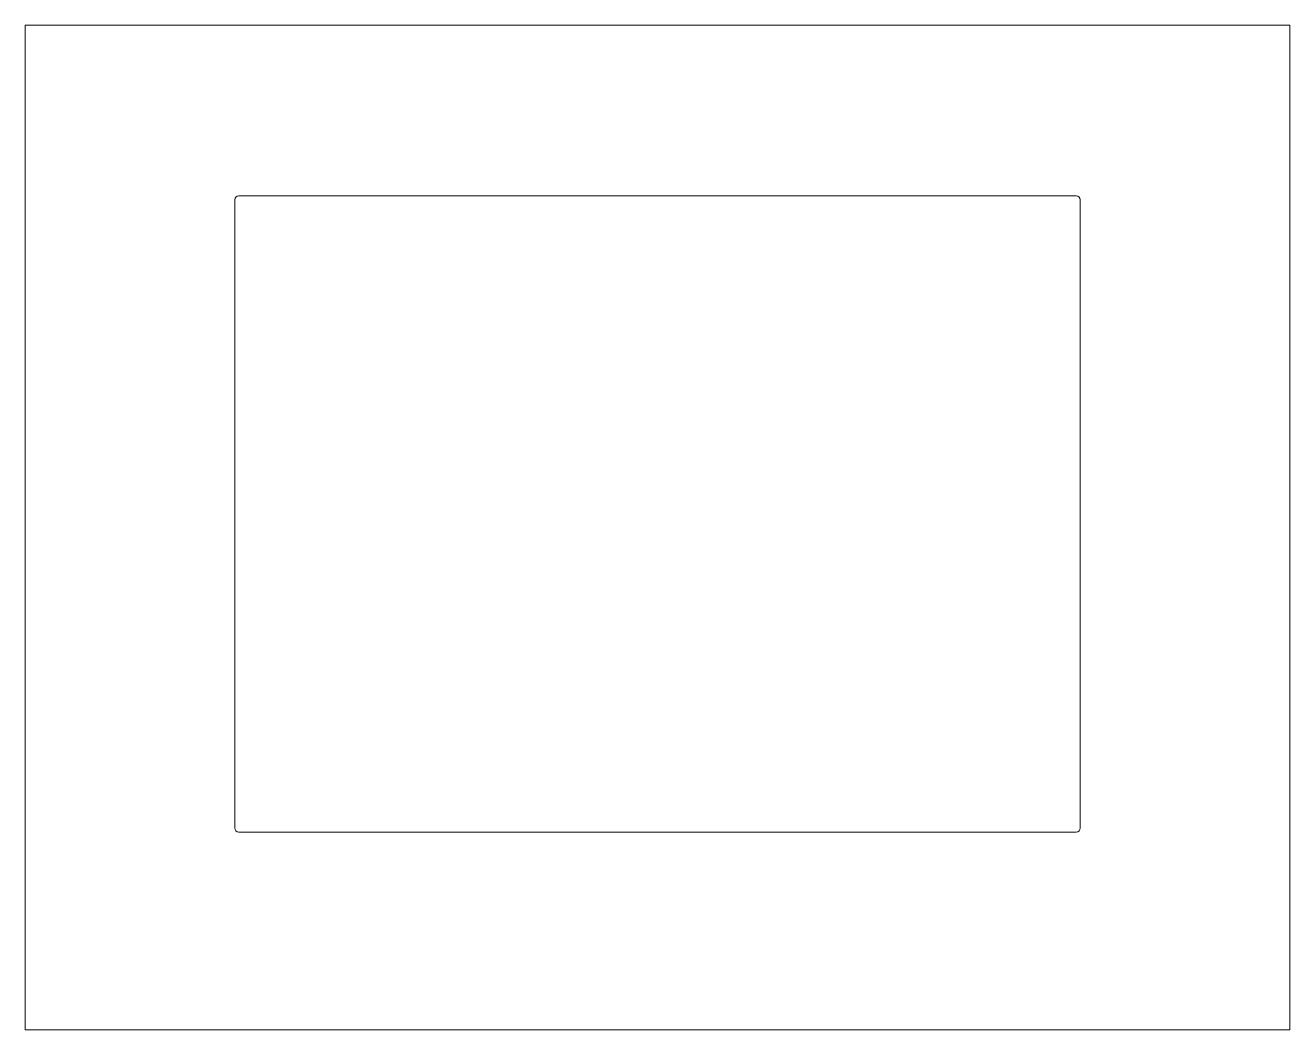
# Model space of a CAD drawing. Header units: inches. Extents: x 0 to 32, y 31.2 to 56.6.
import ezdxf

# ---------------------------------------------------------------- set-up
doc = ezdxf.new("R2010")
doc.units = ezdxf.units.IN
doc.header["$MEASUREMENT"] = 0

msp = doc.modelspace()

# ---------------------------------------------------------------- linework, layer by layer
at = {"color": 7, "linetype": 'Continuous', "lineweight": 15}
for p, q in [((32, 56.632), (0, 56.632)), ((0, 56.632), (0, 31.229)), ((32, 56.632), (32, 31.229)), ((5.301, 52.218), (5.301, 36.329)), ((26.599, 52.318), (5.401, 52.318)), ((26.699, 36.329), (26.699, 52.218)), ((5.401, 36.229), (26.599, 36.229)), ((32, 31.229), (0, 31.229))]:
    msp.add_line(p, q, dxfattribs=at)
for centre, start, end in [((5.401, 52.218), 90, 180), ((26.599, 52.218), 0, 90), ((5.401, 36.329), 180, 270), ((26.599, 36.329), 270, 0)]:
    msp.add_arc(centre, 0.1, start, end, dxfattribs=at)

doc.saveas('drawing.dxf')
